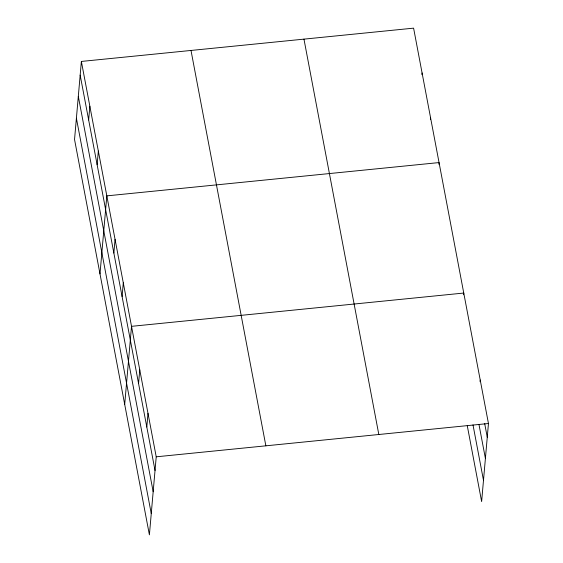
<?xml version="1.0" encoding="UTF-8"?>
<svg xmlns="http://www.w3.org/2000/svg" width="563" height="563" viewBox="0 0 563 563"><rect width="100%" height="100%" fill="white"/><g stroke="black" fill="none" stroke-linecap="round" stroke-linejoin="round"><path stroke-width="0.84" d="M81.368 61.437L74.541 139.483L149.399 534.85L156.225 456.811L81.368 61.437L413.601 28.15L488.459 423.517L481.632 501.563L467.262 425.663M88.651 119.94L89.855 106.245M97.139 164.748L98.335 151.053M99.996 273.907L106.822 195.868L439.049 162.573L438.901 164.283M113.86 253.047L115.056 239.352M122.094 296.539L123.29 282.844M124.697 404.375L131.524 326.336L463.757 293.049L463.609 294.759M138.561 383.516L139.758 369.828M146.795 427.007L147.992 413.319M421.933 74.668L422.081 72.958M430.421 119.476L430.568 117.766M480.077 381.742L480.225 380.025M156.225 456.811L488.459 423.517M484.68 423.566L487.262 437.212M478.944 424.333L485.405 458.444M472.997 424.896L483.49 480.323M303.964 39.136L378.822 434.502M191.005 50.452L265.863 445.826M80.171 75.132L155.029 470.499M78.313 96.364L153.171 491.731M76.399 118.244L151.257 513.611"/></g></svg>
